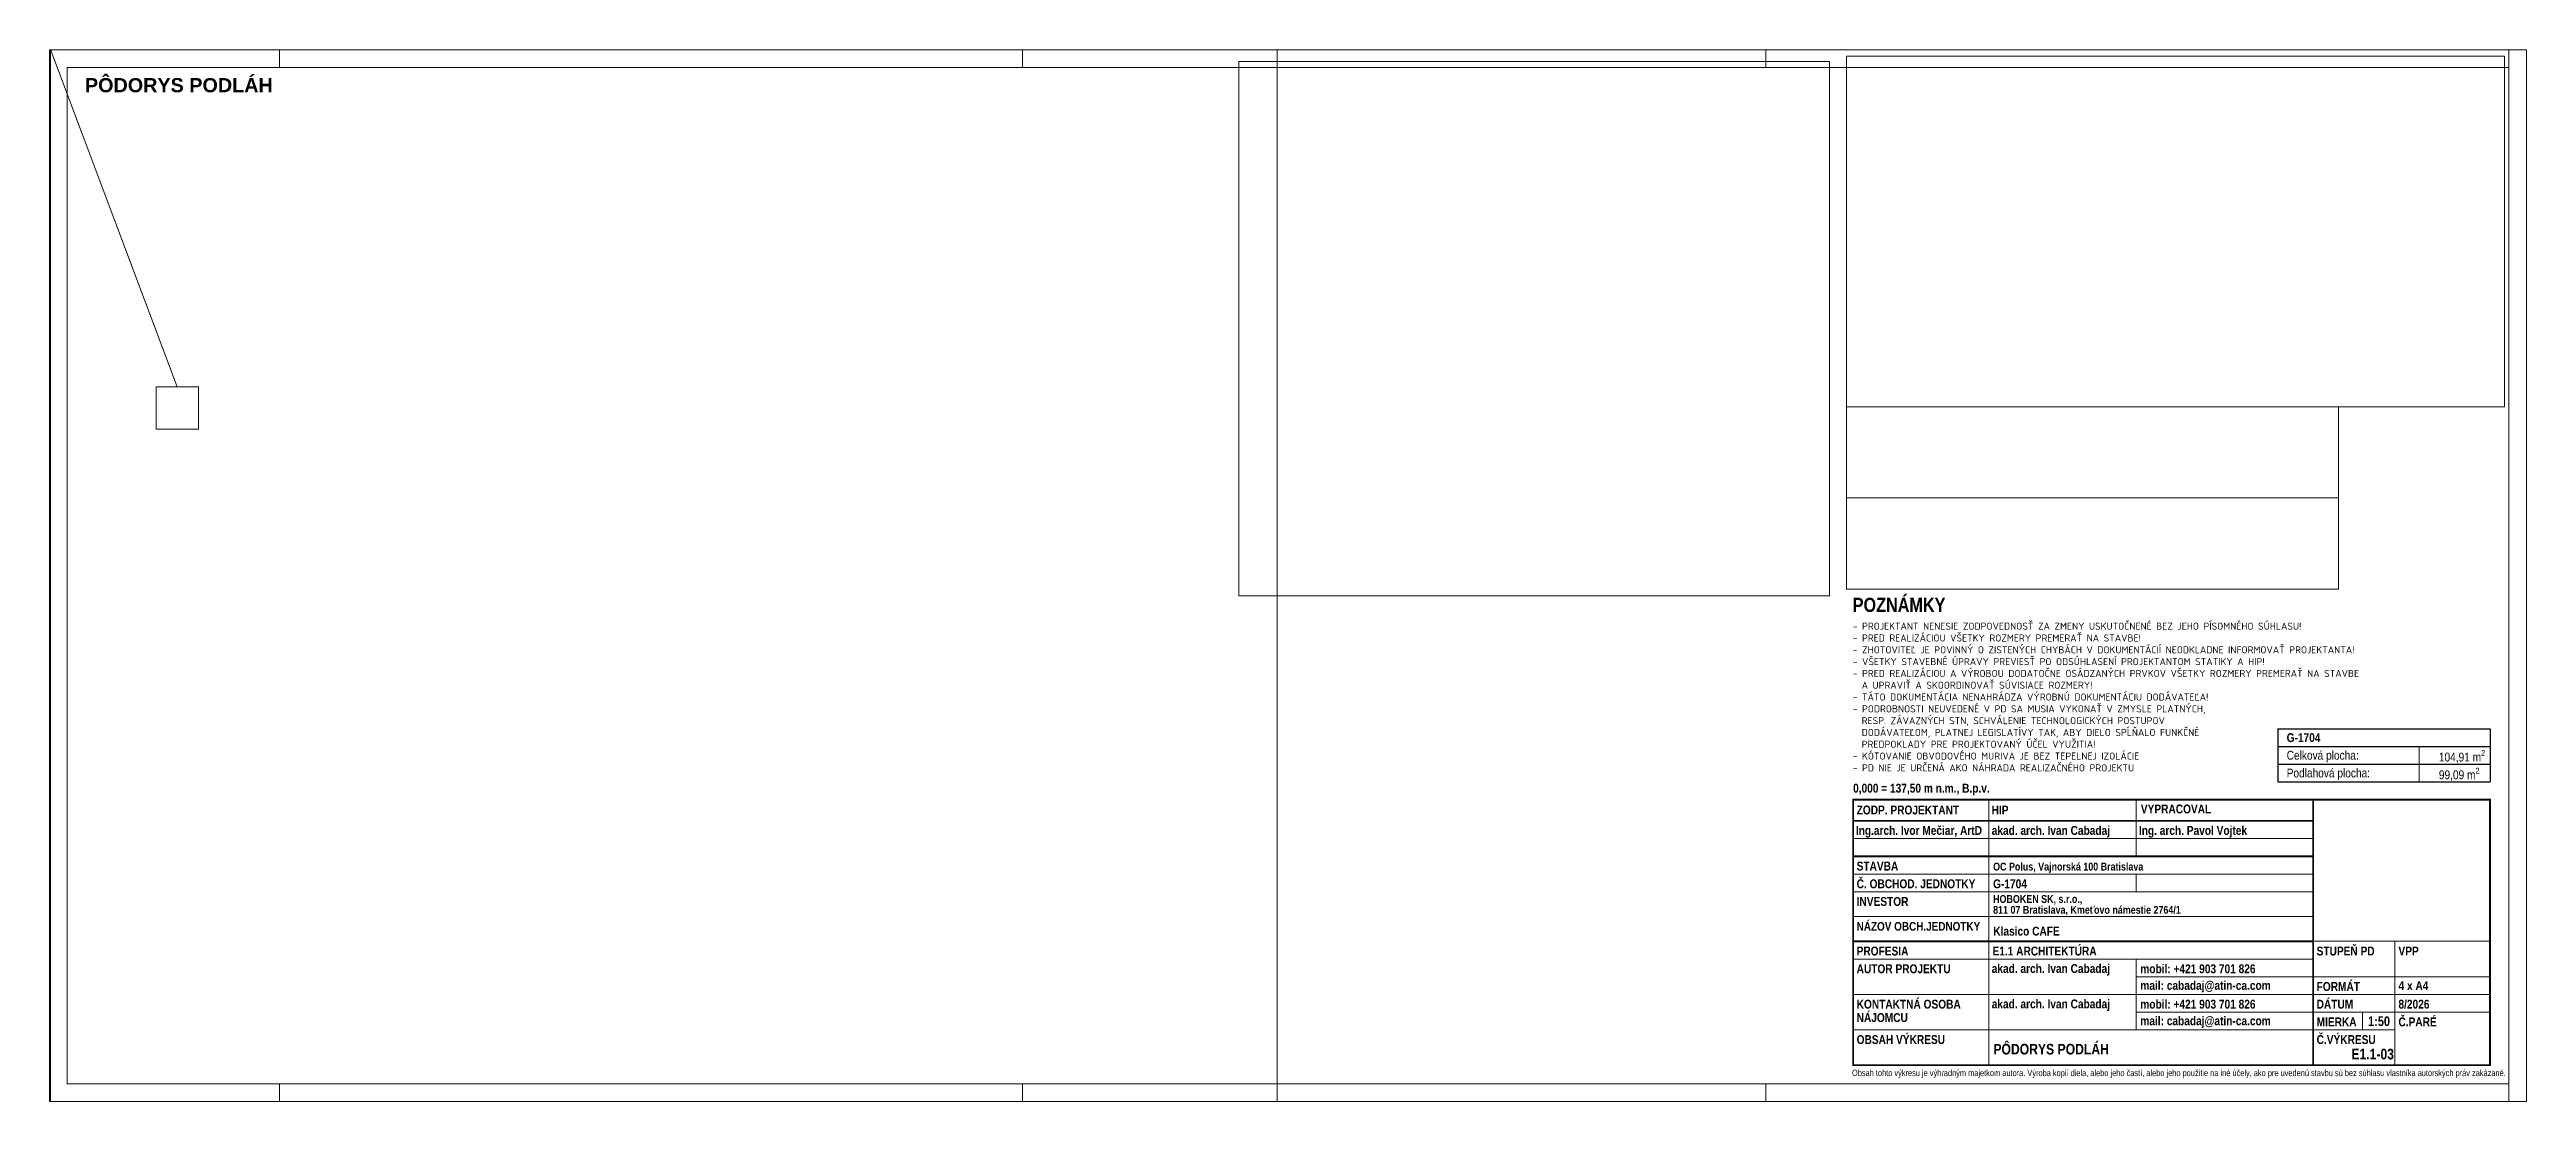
# Paper-space layout '03_PODORYS_PODLAHY' of a CAD drawing. Header units: millimetres. Extents: x -73 to 627, y 59 to 356.
import ezdxf
from ezdxf.enums import TextEntityAlignment as Align

# ---------------------------------------------------------------- set-up
doc = ezdxf.new("R2010")
doc.units = ezdxf.units.MM
doc.header["$LTSCALE"] = 100
for name, color, linetype, lineweight in [('E1_Ns_tx_50', 210, 'Continuous', 25), ('E1_ROZPISKA', 7, 'Continuous', 13), ('E1_TEXT', 7, 'Continuous', 15), ('G-ANNO-TTLB', 6, 'Continuous', 9)]:
    doc.layers.add(name, color=color, linetype=linetype, lineweight=lineweight)
doc.styles.add('A-BOLD', font='ARIALNB.TTF')
doc.styles.add('Arial Narrow', font='ARIALN.TTF', dxfattribs={"height": 75})
doc.styles.add('ARIAL ROZP', font='arial.ttf', dxfattribs={"width": 0.8})
doc.styles.add('Calibri', font='calibri.ttf', dxfattribs={"height": 200})

psp = doc.layouts.new('03_PODORYS_PODLAHY')

# ---------------------------------------------------------------- linework, layer by layer
at = {"lineweight": 5}
for points in [[(626.98, 58.51), (-73.02, 58.51), (-73.02, 355.51), (626.98, 355.51)], [(621.98, 63.51), (-68.02, 63.51), (-68.02, 350.51), (621.98, 350.51)]]:
    psp.add_lwpolyline(points, close=True, dxfattribs=at)
for points in [[(-8.02, 355.51), (-8.02, 350.51)], [(201.98, 355.51), (201.98, 350.51)], [(411.98, 355.51), (411.98, 350.51)], [(621.98, 355.51), (621.98, 350.51)], [(-8.02, 63.51), (-8.02, 58.51)], [(201.98, 63.51), (201.98, 58.51)], [(411.98, 63.51), (411.98, 58.51)], [(621.98, 63.51), (621.98, 58.51)]]:
    psp.add_lwpolyline(points, dxfattribs=at)
at = {"layer": 'Defpoints', "color": 141, "lineweight": 5, "true_color": 0xadddf7}
psp.add_lwpolyline([(-36.91, 260.37), (-72.76, 355.59)], dxfattribs=at)
psp.add_lwpolyline([(-42.91, 248.37), (-30.91, 248.37), (-30.91, 260.37), (-42.91, 260.37)], close=True, dxfattribs=at)
at = {"layer": 'E1_ROZPISKA', "color": 7, "linetype": 'Continuous', "lineweight": 25, "ltscale": 0.01}
for p, q in [((556.68, 163.73), (556.68, 148.73)), ((556.68, 163.73), (616.68, 163.73)), ((556.68, 163.73), (556.68, 148.73)), ((616.68, 163.73), (616.68, 148.73)), ((616.68, 163.73), (616.68, 148.73)), ((556.68, 158.73), (616.68, 158.73)), ((556.68, 153.73), (616.68, 153.73)), ((556.68, 148.73), (616.68, 148.73))]:
    psp.add_line(p, q, dxfattribs=at)
at = {"layer": 'E1_ROZPISKA', "color": 7, "linetype": 'Continuous', "lineweight": 13, "ltscale": 0.01}
for p, q in [((556.68, 158.73), (616.68, 158.73)), ((556.68, 158.73), (616.68, 158.73)), ((596.68, 158.73), (596.68, 148.73)), ((556.68, 153.73), (616.68, 153.73)), ((556.68, 153.73), (616.68, 153.73))]:
    psp.add_line(p, q, dxfattribs=at)
at = {"layer": 'E1_ROZPISKA'}
for p, q in [((475.08, 68.73), (475.08, 143.73)), ((516.68, 143.73), (516.68, 127.73)), ((436.68, 132.73), (566.68, 132.73)), ((436.68, 127.73), (566.68, 127.73)), ((436.68, 122.73), (566.68, 122.73)), ((516.68, 117.73), (516.68, 122.73)), ((436.68, 103.73), (566.68, 103.73)), ((516.68, 98.73), (516.68, 78.73)), ((566.68, 103.73), (616.68, 103.73)), ((589.8, 103.73), (589.8, 68.73)), ((566.68, 93.73), (616.68, 93.73)), ((566.68, 88.73), (616.68, 88.73)), ((566.68, 83.73), (616.68, 83.73)), ((566.68, 78.73), (589.8, 78.73)), ((580.65, 83.73), (580.65, 78.73))]:
    psp.add_line(p, q, dxfattribs=at)
at = {"layer": 'E1_ROZPISKA', "const_width": 0.5}
psp.add_lwpolyline([(436.68, 143.73), (616.68, 143.73), (616.68, 68.73), (436.68, 68.73)], close=True, dxfattribs=at)
for points in [[(566.68, 143.73), (566.68, 68.73)], [(436.68, 137.73), (566.68, 137.73)], [(436.68, 127.73), (566.68, 127.73)], [(436.68, 103.73), (566.68, 103.73)]]:
    psp.add_lwpolyline(points, dxfattribs=at)
at = {"layer": 'E1_ROZPISKA'}
for points in [[(436.68, 117.73), (566.68, 117.73)], [(436.68, 110.73), (566.68, 110.73)], [(436.68, 98.73), (566.68, 98.73)], [(516.68, 93.73), (566.68, 93.73)], [(436.68, 88.73), (566.68, 88.73)], [(436.68, 78.73), (566.68, 78.73)], [(516.68, 83.73), (566.68, 83.73)], [(436.68, 68.73), (566.68, 68.73)]]:
    psp.add_lwpolyline(points, dxfattribs=at)
at = {"layer": 'E1_TEXT'}
psp.add_line((589.8, 78.73), (589.8, 68.73), dxfattribs=at)

# ---------------------------------------------------------------- texts
at = {"layer": 'E1_Ns_tx_50', "linetype": 'Continuous', "lineweight": 50, "char_height": 4, "attachment_point": 4, "style": 'A-BOLD'}
for s, insert in [('\\A1;{\\fArial|b1|i0|c238|p34;PÔDORYS PODLÁH}', (-63.02, 345.51)), ('\\A1;\\pxql;POZNÁMKY', (436.56, 198.73))]:
    psp.add_mtext(s, dxfattribs=dict(at, insert=insert))
at = {"layer": 'E1_ROZPISKA', "insert": (436.37, 67.46), "char_height": 1.8, "width": 209.079, "attachment_point": 1, "rotation": 360, "style": 'ARIAL ROZP'}
psp.add_mtext('\\pxt0.34;Obsah tohto výkresu je výhradným majetkom autora. Výroba kopií diela, alebo jeho častí, alebo jeho použitie na iné účely, ako pre uvedenú stavbu sú bez súhlasu vlastníka autorských práv zakázané.', dxfattribs=at)
at = {"layer": 'E1_TEXT', "style": 'A-BOLD'}
for s, height, p in [('0,000 = 137,50 m n.m., B.p.v. ', 2.5, (436.68, 145.73)), ('ZODP. PROJEKTANT', 2.5, (437.68, 139.57)), ('HIP', 2.5, (475.82, 139.57)), ('VYPRACOVAL', 2.5, (518, 139.86)), ('Ing.arch. Ivor Mečiar, ArtD', 2.5, (437.46, 133.8)), ('akad. arch. Ivan Cabadaj', 2.5, (475.86, 133.8)), ('Ing. arch. Pavol Vojtek', 2.5, (517.46, 133.8)), ('STAVBA', 2.5, (437.68, 123.73)), ('OC Polus, Vajnorská 100 Bratislava', 2.2, (476.25, 123.73)), ('Č. OBCHOD. JEDNOTKY', 2.5, (437.68, 118.73)), ('G-1704', 2.5, (476.25, 118.73)), ('INVESTOR', 2.5, (437.68, 113.73)), ('811 07 Bratislava, Kmeťovo námestie 2764/1', 2.2, (476.25, 111.52)), ('HOBOKEN SK, s.r.o.,', 2.2, (476.25, 114.59)), ('NÁZOV OBCH.JEDNOTKY', 2.45, (437.68, 106.73)), ('Klasico CAFE', 2.5, (476.3, 105.35)), ('PROFESIA', 2.5, (437.68, 99.73)), ('E1.1 ARCHITEKTÚRA', 2.5, (476.08, 99.73)), ('STUPEŇ PD', 2.5, (567.68, 99.73)), ('VPP', 2.5, (590.8, 99.73)), ('AUTOR PROJEKTU', 2.5, (437.68, 94.73)), ('akad. arch. Ivan Cabadaj', 2.5, (475.86, 94.8)), ('mobil: +421 903 701 826', 2.5, (517.85, 94.73)), ('mail: cabadaj@atin-ca.com', 2.5, (517.85, 90.03)), ('FORMÁT', 2.5, (567.68, 89.73)), ('4 x A4', 2.5, (590.83, 89.97)), ('KONTAKTNÁ OSOBA', 2.5, (437.68, 84.73)), ('NÁJOMCU', 2.5, (437.68, 80.94)), ('akad. arch. Ivan Cabadaj', 2.5, (475.86, 84.8)), ('mobil: +421 903 701 826', 2.5, (517.85, 84.73)), ('DÁTUM', 2.5, (567.68, 84.73)), ('8/2026', 2.5, (590.8, 84.73)), ('OBSAH VÝKRESU', 2.5, (437.68, 74.73)), ('mail: cabadaj@atin-ca.com', 2.5, (517.85, 80.03)), ('Č.VÝKRESU', 2.5, (567.68, 74.73)), ('MIERKA', 2.5, (567.68, 79.73)), ('Č.PARÉ', 2.5, (590.8, 79.73)), ('PÔDORYS PODLÁH', 3, (476.32, 71.77))]:
    psp.add_text(s, height=height, dxfattribs=at).set_placement(p)
at = {"layer": 'E1_TEXT', "color": 3, "style": 'A-BOLD'}
psp.add_text('1:50', height=2.7, dxfattribs=at).set_placement((582.22, 79.82))
at = {"layer": 'E1_TEXT', "style": 'A-BOLD'}
psp.add_text('E1.1-03', height=3, dxfattribs=at).set_placement((589.53, 69.49), align=Align.BOTTOM_RIGHT)
at = {"layer": 'E1_TEXT', "linetype": 'Continuous', "lineweight": 0, "insert": (559.21, 161.24), "char_height": 2.5, "attachment_point": 4, "style": 'A-BOLD'}
psp.add_mtext('\\A1;\\pxql;G-1704', dxfattribs=at)
at = {"layer": 'E1_TEXT', "linetype": 'Continuous', "lineweight": 50, "char_height": 2.5, "attachment_point": 4, "style": 'Arial Narrow'}
for s, insert in [('\\A1;\\pxql;Celková plocha:', (559.21, 155.9)), ('\\A1;\\pxql;104,91 m{\\H0.66x;\\S2^  ;}', (602.22, 155.77)), ('\\A1;{\\pql;\\fArial Narrow|b0|i0|c238|p34;Podlahová plocha:}', (559.21, 150.9)), ('\\A1;\\pxql;99,09 m{\\H0.66x;\\S2^  ;}', (602.22, 150.77))]:
    psp.add_mtext(s, dxfattribs=dict(at, insert=insert))
at = {"layer": 'G-ANNO-TTLB', "color": 7, "insert": (436.56, 193.73), "char_height": 2, "width": 162.0156, "attachment_point": 1, "style": 'Calibri'}
psp.add_mtext('{\\fISOCPEUR|b0|i0|c238|p34;\\C256;- PROJEKTANT NENESIE ZODPOVEDNOSŤ ZA ZMENY USKUTOČNENÉ BEZ JEHO PÍSOMNÉHO SÚHLASU!\\P- PRED REALIZÁCIOU VŠETKY ROZMERY PREMERAŤ NA STAVBE!\\P- ZHOTOVITEĽ JE POVINNÝ O ZISTENÝCH CHYBÁCH V DOKUMENTÁCIÍ NEODKLADNE INFORMOVAŤ PROJEKTANTA!\\P- VŠETKY STAVEBNÉ ÚPRAVY PREVIESŤ PO ODSÚHLASENÍ PROJEKTANTOM STATIKY A HIP!\\P- PRED REALIZÁCIOU A VÝROBOU DODATOČNE OSÁDZANÝCH PRVKOV VŠETKY ROZMERY PREMERAŤ NA STAVBE \\P  A UPRAVIŤ A SKOORDINOVAŤ SÚVISIACE ROZMERY!\\P- TÁTO DOKUMENTÁCIA NENAHRÁDZA VÝROBNÚ DOKUMENTÁCIU DODÁVATEĽA!\\P- PODROBNOSTI NEUVEDENÉ V PD SA MUSIA VYKONAŤ V ZMYSLE PLATNÝCH, \\P  RESP. ZÁVAZNÝCH STN, SCHVÁLENIE TECHNOLOGICKÝCH POSTUPOV \\P  DODÁVATEĽOM, PLATNEJ LEGISLATÍVY TAK, ABY DIELO SPĹŇALO FUNKČNÉ\\P  PREDPOKLADY PRE PROJEKTOVANÝ ÚČEL VYUŽITIA!\\P- KÓTOVANIE OBVODOVÉHO MURIVA JE BEZ TEPELNEJ IZOLÁCIE\\P- PD NIE JE URČENÁ AKO NÁHRADA REALIZAČNÉHO PROJEKTU}', dxfattribs=at)

# ---------------------------------------------------------------- viewports
at = {"layer": 'Defpoints', "color": 143, "true_color": 0x7aafdf}
for center, size, view_center_point, view_height, status in [((100.6, 207.01), (346.72, 297), (215204.579, 19819.537), 14850.00886, 4), ((346.55, 276.75), (166.98, 150.8825), (67923.814, 2793.595), 7544.1252, 5), ((504.34, 241.82), (138.99, 25.7281), (66611.88, 20020.123), 1286.40394, 3), ((504.34, 216.09), (138.99, 25.7281), (83534.138, 4979.596), 1286.40375, 6)]:
    psp.add_viewport(center=center, size=size, view_center_point=view_center_point, view_height=view_height, status=status, dxfattribs=at)
psp.add_viewport(center=(527.79, 304.21), size=(185.9, 99.0454), view_center_point=(67776.917, 26841.972), view_height=4952.26989, dxfattribs=at)

doc.saveas('drawing.dxf')
